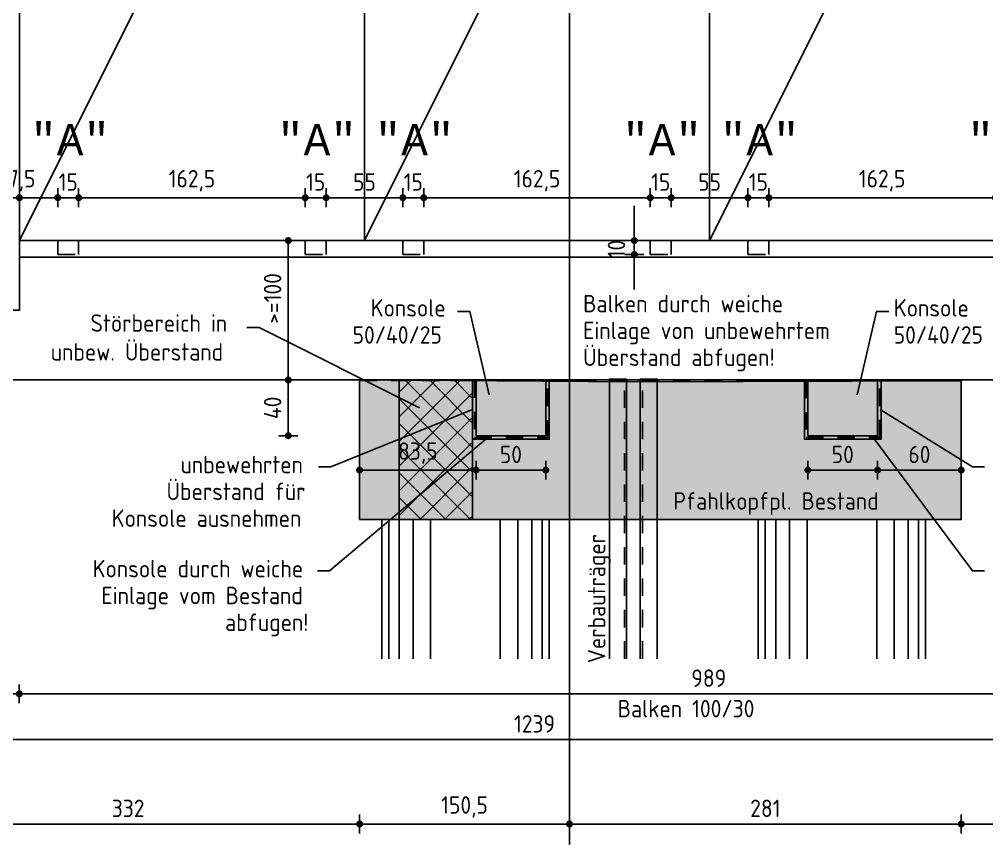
# Model space of a CAD drawing. Extents: x -17 to 300, y 24 to 138.
# Drawn here: x 249.75 to 256.68, y 124.58 to 130.5 of the extents above; entities that cross this region are included whole.
import ezdxf
from ezdxf.enums import TextEntityAlignment as Align

# ---------------------------------------------------------------- set-up
doc = ezdxf.new("R2010")
doc.units = 0
doc.header["$LTSCALE"] = 0.5
doc.header["$MEASUREMENT"] = 0
doc.header["$PDMODE"] = 2
for name, pattern in [('AUSGEZOGEN', [1000.01, 1000, 0.01]), ('DASHED2', [0.375, 0.25, -0.125]), ('HIDDEN', [0.375, 0.25, -0.125])]:
    doc.linetypes.add(name, pattern=pattern)
doc.layers.get('Defpoints').update_dxf_attribs({"linetype": 'CONTINUOUS'})
for name, color, linetype in [('ACHSEN', 7, 'CONTINUOUS'), ('BET-SCHN', 6, 'CONTINUOUS'), ('BETON', 7, 'CONTINUOUS'), ('MASSE', 7, 'CONTINUOUS'), ('OBJEKT', 7, 'CONTINUOUS'), ('STAHL', 7, 'CONTINUOUS'), ('TEXT', 7, 'CONTINUOUS')]:
    doc.layers.add(name, color=color, linetype=linetype)
doc.styles.add('mono', font='monos.ttf')
doc.styles.add('TXT', font='isocp.shx')
doc.dimstyles.new('DOT_I', dxfattribs={"dimscale": 0.5, "dimtxt": 0.25, "dimasz": 0.25, "dimexe": 0.1, "dimexo": 0.3, "dimgap": 0.1, "dimtad": 1, "dimdec": 3, "dimzin": 3, "dimtxsty": 'TXT', "dimblk": 'DOT', "dimblk1": 'DOT', "dimblk2": 'DOT', "dimsah": 1, "dimcen": 0.1, "dimse1": 1, "dimse2": 1, "dimazin": 0, "dimtfac": 1, "dimtdec": 4, "dimtix": 1, "dimtmove": 2, "dimatfit": 3, "dimldrblk": 'DOT', "dimfxl": 0, "dimtvp": 1, "dimtolj": 1, "dimtzin": 0, "dimarcsym": 0})

# ---------------------------------------------------------------- blocks, each defined once
blk = doc.blocks.new('DOT')
at = {"layer": 'MASSE', "color": 7, "linetype": 'Continuous'}
for p, q in [((0, 0), (-1, 0)), ((0, 0.54), (0, -0.54))]:
    blk.add_line(p, q, dxfattribs=at)
at = {"layer": 'MASSE', "color": 7, "linetype": 'Continuous', "const_width": 0.2}
blk.add_lwpolyline([(-0.1, 0, 1), (0.1, 0, 1)], format="xyb", close=True, dxfattribs=at)
blk = doc.blocks.new('*D118')
at = {"layer": 'Defpoints', "color": 0, "linetype": 'AUSGEZOGEN', "transparency": 16777216}
for p in [(252.1856, 127.266), (253.0208, 127.266), (253.0208, 127.266)]:
    blk.add_point(p, dxfattribs=at)
at = {"layer": 'MASSE', "color": 0, "linetype": 'AUSGEZOGEN', "lineweight": -2, "transparency": 16777216}
blk.add_line((252.3106, 127.266), (252.8958, 127.266), dxfattribs=at)
at = {"layer": 'MASSE', "color": 0, "linetype": 'AUSGEZOGEN', "lineweight": -2, "transparency": 16777216, "xscale": 0.125, "yscale": 0.125, "zscale": 0.125, "rotation": 180}
blk.add_blockref('DOT', (252.1856, 127.266), dxfattribs=at)
at = {"layer": 'MASSE', "color": 0, "linetype": 'AUSGEZOGEN', "lineweight": -2, "transparency": 16777216, "xscale": 0.125, "yscale": 0.125, "zscale": 0.125}
blk.add_blockref('DOT', (253.0208, 127.266), dxfattribs=at)
at = {"layer": 'MASSE', "color": 0, "linetype": 'AUSGEZOGEN', "transparency": 16777216, "insert": (252.6032, 127.3879), "char_height": 0.125, "attachment_point": 5, "style": 'TXT'}
blk.add_mtext('\\A1;83,5', dxfattribs=at)
blk = doc.blocks.new('*D119')
at = {"layer": 'Defpoints', "color": 0, "linetype": 'AUSGEZOGEN', "transparency": 16777216}
for p in [(253.0208, 127.266), (253.5208, 127.266), (253.5208, 127.266)]:
    blk.add_point(p, dxfattribs=at)
at = {"layer": 'MASSE', "color": 0, "linetype": 'AUSGEZOGEN', "lineweight": -2, "transparency": 16777216}
blk.add_line((253.1458, 127.266), (253.3958, 127.266), dxfattribs=at)
at = {"layer": 'MASSE', "color": 0, "linetype": 'AUSGEZOGEN', "lineweight": -2, "transparency": 16777216, "xscale": 0.125, "yscale": 0.125, "zscale": 0.125, "rotation": 180}
blk.add_blockref('DOT', (253.0208, 127.266), dxfattribs=at)
at = {"layer": 'MASSE', "color": 0, "linetype": 'AUSGEZOGEN', "lineweight": -2, "transparency": 16777216, "xscale": 0.125, "yscale": 0.125, "zscale": 0.125}
blk.add_blockref('DOT', (253.5208, 127.266), dxfattribs=at)
at = {"layer": 'MASSE', "color": 0, "linetype": 'AUSGEZOGEN', "transparency": 16777216, "insert": (253.2708, 127.3785), "char_height": 0.125, "attachment_point": 5, "style": 'TXT'}
blk.add_mtext('\\A1;50', dxfattribs=at)
blk = doc.blocks.new('*D279')
at = {"layer": 'Defpoints', "color": 0, "linetype": 'AUSGEZOGEN', "transparency": 16777216}
for p in [(255.4006, 127.266), (255.9006, 127.266), (255.9006, 127.266)]:
    blk.add_point(p, dxfattribs=at)
at = {"layer": 'MASSE', "color": 0, "linetype": 'AUSGEZOGEN', "lineweight": -2, "transparency": 16777216}
blk.add_line((255.5256, 127.266), (255.7756, 127.266), dxfattribs=at)
at = {"layer": 'MASSE', "color": 0, "linetype": 'AUSGEZOGEN', "lineweight": -2, "transparency": 16777216, "xscale": 0.125, "yscale": 0.125, "zscale": 0.125, "rotation": 180}
blk.add_blockref('DOT', (255.4006, 127.266), dxfattribs=at)
at = {"layer": 'MASSE', "color": 0, "linetype": 'AUSGEZOGEN', "lineweight": -2, "transparency": 16777216, "xscale": 0.125, "yscale": 0.125, "zscale": 0.125}
blk.add_blockref('DOT', (255.9006, 127.266), dxfattribs=at)
at = {"layer": 'MASSE', "color": 0, "linetype": 'AUSGEZOGEN', "transparency": 16777216, "insert": (255.6506, 127.3785), "char_height": 0.125, "attachment_point": 5, "style": 'TXT'}
blk.add_mtext('\\A1;50', dxfattribs=at)
blk = doc.blocks.new('*D280')
at = {"layer": 'Defpoints', "color": 0, "linetype": 'AUSGEZOGEN', "transparency": 16777216}
for p in [(255.9006, 127.266), (256.5006, 127.266), (256.5006, 127.266)]:
    blk.add_point(p, dxfattribs=at)
at = {"layer": 'MASSE', "color": 0, "linetype": 'AUSGEZOGEN', "lineweight": -2, "transparency": 16777216}
blk.add_line((256.0256, 127.266), (256.3756, 127.266), dxfattribs=at)
at = {"layer": 'MASSE', "color": 0, "linetype": 'AUSGEZOGEN', "lineweight": -2, "transparency": 16777216, "xscale": 0.125, "yscale": 0.125, "zscale": 0.125, "rotation": 180}
blk.add_blockref('DOT', (255.9006, 127.266), dxfattribs=at)
at = {"layer": 'MASSE', "color": 0, "linetype": 'AUSGEZOGEN', "lineweight": -2, "transparency": 16777216, "xscale": 0.125, "yscale": 0.125, "zscale": 0.125}
blk.add_blockref('DOT', (256.5006, 127.266), dxfattribs=at)
at = {"layer": 'MASSE', "color": 0, "linetype": 'AUSGEZOGEN', "transparency": 16777216, "insert": (256.2006, 127.3785), "char_height": 0.125, "attachment_point": 5, "style": 'TXT'}
blk.add_mtext('\\A1;60', dxfattribs=at)
blk = doc.blocks.new('*D284')
at = {"layer": 'Defpoints', "color": 0, "linetype": 'AUSGEZOGEN', "transparency": 16777216}
for p in [(247.2447, 125.333), (259.6347, 125.333), (259.6347, 125.333)]:
    blk.add_point(p, dxfattribs=at)
at = {"layer": 'MASSE', "color": 0, "linetype": 'AUSGEZOGEN', "lineweight": -2, "transparency": 16777216}
blk.add_line((247.3697, 125.333), (259.5097, 125.333), dxfattribs=at)
at = {"layer": 'MASSE', "color": 0, "linetype": 'AUSGEZOGEN', "lineweight": -2, "transparency": 16777216, "xscale": 0.125, "yscale": 0.125, "zscale": 0.125, "rotation": 180}
blk.add_blockref('DOT', (247.2447, 125.333), dxfattribs=at)
at = {"layer": 'MASSE', "color": 0, "linetype": 'AUSGEZOGEN', "lineweight": -2, "transparency": 16777216, "xscale": 0.125, "yscale": 0.125, "zscale": 0.125}
blk.add_blockref('DOT', (259.6347, 125.333), dxfattribs=at)
at = {"layer": 'MASSE', "color": 0, "linetype": 'AUSGEZOGEN', "transparency": 16777216, "insert": (253.4397, 125.4455), "char_height": 0.125, "attachment_point": 5, "style": 'TXT'}
blk.add_mtext('\\A1;1239', dxfattribs=at)
blk = doc.blocks.new('*D288')
at = {"layer": 'Defpoints', "color": 0, "linetype": 'AUSGEZOGEN', "transparency": 16777216}
for p in [(247.2447, 125.6609), (247.2447, 125.6609), (249.7447, 125.6609)]:
    blk.add_point(p, dxfattribs=at)
at = {"layer": 'MASSE', "color": 0, "linetype": 'AUSGEZOGEN', "lineweight": -2, "transparency": 16777216}
blk.add_line((249.6197, 125.6609), (247.3697, 125.6609), dxfattribs=at)
at = {"layer": 'MASSE', "color": 0, "linetype": 'AUSGEZOGEN', "lineweight": -2, "transparency": 16777216, "xscale": 0.125, "yscale": 0.125, "zscale": 0.125, "rotation": 180}
blk.add_blockref('DOT', (247.2447, 125.6609), dxfattribs=at)
at = {"layer": 'MASSE', "color": 0, "linetype": 'AUSGEZOGEN', "lineweight": -2, "transparency": 16777216, "xscale": 0.125, "yscale": 0.125, "zscale": 0.125}
blk.add_blockref('DOT', (249.7447, 125.6609), dxfattribs=at)
at = {"layer": 'MASSE', "color": 0, "linetype": 'AUSGEZOGEN', "transparency": 16777216, "insert": (248.4947, 125.7734), "char_height": 0.125, "attachment_point": 5, "style": 'TXT'}
blk.add_mtext('\\A1;250', dxfattribs=at)
blk = doc.blocks.new('*D289')
at = {"layer": 'Defpoints', "color": 0, "linetype": 'AUSGEZOGEN', "transparency": 16777216}
for p in [(249.7447, 125.6609), (259.6347, 125.6609), (259.6347, 125.6609)]:
    blk.add_point(p, dxfattribs=at)
at = {"layer": 'MASSE', "color": 0, "linetype": 'AUSGEZOGEN', "lineweight": -2, "transparency": 16777216}
blk.add_line((249.8697, 125.6609), (259.5097, 125.6609), dxfattribs=at)
at = {"layer": 'MASSE', "color": 0, "linetype": 'AUSGEZOGEN', "lineweight": -2, "transparency": 16777216, "xscale": 0.125, "yscale": 0.125, "zscale": 0.125, "rotation": 180}
blk.add_blockref('DOT', (249.7447, 125.6609), dxfattribs=at)
at = {"layer": 'MASSE', "color": 0, "linetype": 'AUSGEZOGEN', "lineweight": -2, "transparency": 16777216, "xscale": 0.125, "yscale": 0.125, "zscale": 0.125}
blk.add_blockref('DOT', (259.6347, 125.6609), dxfattribs=at)
at = {"layer": 'MASSE', "color": 0, "linetype": 'AUSGEZOGEN', "transparency": 16777216, "insert": (254.6897, 125.7734), "char_height": 0.125, "attachment_point": 5, "style": 'TXT'}
blk.add_mtext('\\A1;989', dxfattribs=at)
blk = doc.blocks.new('*D295')
at = {"layer": 'Defpoints', "color": 0, "linetype": 'AUSGEZOGEN', "transparency": 16777216}
for p in [(251.674, 127.9129), (251.674, 127.5129), (251.674, 127.5129)]:
    blk.add_point(p, dxfattribs=at)
at = {"layer": 'MASSE', "color": 0, "linetype": 'AUSGEZOGEN', "lineweight": -2, "transparency": 16777216}
blk.add_line((251.674, 127.7879), (251.674, 127.6379), dxfattribs=at)
at = {"layer": 'MASSE', "color": 0, "linetype": 'AUSGEZOGEN', "lineweight": -2, "transparency": 16777216, "xscale": 0.125, "yscale": 0.125, "zscale": 0.125}
for p, rotation in [((251.674, 127.9129), 90), ((251.674, 127.5129), 270)]:
    blk.add_blockref('DOT', p, dxfattribs=dict(at, rotation=rotation))
at = {"layer": 'MASSE', "color": 0, "linetype": 'AUSGEZOGEN', "transparency": 16777216, "insert": (251.5615, 127.7129), "char_height": 0.125, "attachment_point": 5, "rotation": 90, "style": 'TXT'}
blk.add_mtext('\\A1;40', dxfattribs=at)
blk = doc.blocks.new('*D296')
at = {"layer": 'Defpoints', "color": 0, "linetype": 'AUSGEZOGEN', "transparency": 16777216}
for p in [(251.674, 128.9129), (251.674, 128.9129), (251.674, 127.9129)]:
    blk.add_point(p, dxfattribs=at)
at = {"layer": 'MASSE', "color": 0, "linetype": 'AUSGEZOGEN', "lineweight": -2, "transparency": 16777216}
blk.add_line((251.674, 128.0379), (251.674, 128.7879), dxfattribs=at)
at = {"layer": 'MASSE', "color": 0, "linetype": 'AUSGEZOGEN', "lineweight": -2, "transparency": 16777216, "xscale": 0.125, "yscale": 0.125, "zscale": 0.125}
for p, rotation in [((251.674, 128.9129), 90), ((251.674, 127.9129), 270)]:
    blk.add_blockref('DOT', p, dxfattribs=dict(at, rotation=rotation))
at = {"layer": 'MASSE', "color": 0, "linetype": 'AUSGEZOGEN', "transparency": 16777216, "insert": (251.5615, 128.4981), "char_height": 0.125, "attachment_point": 5, "rotation": 90, "style": 'TXT'}
blk.add_mtext('\\A1;>=100', dxfattribs=at)
blk = doc.blocks.new('*D180')
at = {"layer": 'Defpoints', "color": 0, "linetype": 'AUSGEZOGEN', "transparency": 16777216}
for p in [(248.8656, 124.7269), (248.8656, 124.7269), (252.1856, 124.7269)]:
    blk.add_point(p, dxfattribs=at)
at = {"layer": 'MASSE', "color": 0, "linetype": 'AUSGEZOGEN', "lineweight": -2, "transparency": 16777216}
blk.add_line((252.0606, 124.7269), (248.9906, 124.7269), dxfattribs=at)
at = {"layer": 'MASSE', "color": 0, "linetype": 'AUSGEZOGEN', "lineweight": -2, "transparency": 16777216, "xscale": 0.125, "yscale": 0.125, "zscale": 0.125, "rotation": 180}
blk.add_blockref('DOT', (248.8656, 124.7269), dxfattribs=at)
at = {"layer": 'MASSE', "color": 0, "linetype": 'AUSGEZOGEN', "lineweight": -2, "transparency": 16777216, "xscale": 0.125, "yscale": 0.125, "zscale": 0.125}
blk.add_blockref('DOT', (252.1856, 124.7269), dxfattribs=at)
at = {"layer": 'MASSE', "color": 0, "linetype": 'AUSGEZOGEN', "transparency": 16777216, "insert": (250.5256, 124.8394), "char_height": 0.125, "attachment_point": 5, "style": 'TXT'}
blk.add_mtext('\\A1;332', dxfattribs=at)
blk = doc.blocks.new('*D181')
at = {"layer": 'Defpoints', "color": 0, "linetype": 'AUSGEZOGEN', "transparency": 16777216}
for p in [(252.1856, 124.7269), (253.6906, 124.7269), (253.6906, 124.7269)]:
    blk.add_point(p, dxfattribs=at)
at = {"layer": 'MASSE', "color": 0, "linetype": 'AUSGEZOGEN', "lineweight": -2, "transparency": 16777216}
blk.add_line((252.3106, 124.7269), (253.5656, 124.7269), dxfattribs=at)
at = {"layer": 'MASSE', "color": 0, "linetype": 'AUSGEZOGEN', "lineweight": -2, "transparency": 16777216, "xscale": 0.125, "yscale": 0.125, "zscale": 0.125, "rotation": 180}
blk.add_blockref('DOT', (252.1856, 124.7269), dxfattribs=at)
at = {"layer": 'MASSE', "color": 0, "linetype": 'AUSGEZOGEN', "lineweight": -2, "transparency": 16777216, "xscale": 0.125, "yscale": 0.125, "zscale": 0.125}
blk.add_blockref('DOT', (253.6906, 124.7269), dxfattribs=at)
at = {"layer": 'MASSE', "color": 0, "linetype": 'AUSGEZOGEN', "transparency": 16777216, "insert": (252.9381, 124.8488), "char_height": 0.125, "attachment_point": 5, "style": 'TXT'}
blk.add_mtext('\\A1;150,5', dxfattribs=at)
blk = doc.blocks.new('*D182')
at = {"layer": 'Defpoints', "color": 0, "linetype": 'AUSGEZOGEN', "transparency": 16777216}
for p in [(253.6906, 124.7269), (256.5006, 124.7269), (256.5006, 124.7269)]:
    blk.add_point(p, dxfattribs=at)
at = {"layer": 'MASSE', "color": 0, "linetype": 'AUSGEZOGEN', "lineweight": -2, "transparency": 16777216}
blk.add_line((253.8156, 124.7269), (256.3756, 124.7269), dxfattribs=at)
at = {"layer": 'MASSE', "color": 0, "linetype": 'AUSGEZOGEN', "lineweight": -2, "transparency": 16777216, "xscale": 0.125, "yscale": 0.125, "zscale": 0.125, "rotation": 180}
blk.add_blockref('DOT', (253.6906, 124.7269), dxfattribs=at)
at = {"layer": 'MASSE', "color": 0, "linetype": 'AUSGEZOGEN', "lineweight": -2, "transparency": 16777216, "xscale": 0.125, "yscale": 0.125, "zscale": 0.125}
blk.add_blockref('DOT', (256.5006, 124.7269), dxfattribs=at)
at = {"layer": 'MASSE', "color": 0, "linetype": 'AUSGEZOGEN', "transparency": 16777216, "insert": (255.0956, 124.8394), "char_height": 0.125, "attachment_point": 5, "style": 'TXT'}
blk.add_mtext('\\A1;281', dxfattribs=at)
blk = doc.blocks.new('*D183')
at = {"layer": 'Defpoints', "color": 0, "linetype": 'AUSGEZOGEN', "transparency": 16777216}
for p in [(256.5006, 124.7269), (259.0706, 124.7269), (259.0706, 124.7269)]:
    blk.add_point(p, dxfattribs=at)
at = {"layer": 'MASSE', "color": 0, "linetype": 'AUSGEZOGEN', "lineweight": -2, "transparency": 16777216}
blk.add_line((256.6256, 124.7269), (258.9456, 124.7269), dxfattribs=at)
at = {"layer": 'MASSE', "color": 0, "linetype": 'AUSGEZOGEN', "lineweight": -2, "transparency": 16777216, "xscale": 0.125, "yscale": 0.125, "zscale": 0.125, "rotation": 180}
blk.add_blockref('DOT', (256.5006, 124.7269), dxfattribs=at)
at = {"layer": 'MASSE', "color": 0, "linetype": 'AUSGEZOGEN', "lineweight": -2, "transparency": 16777216, "xscale": 0.125, "yscale": 0.125, "zscale": 0.125}
blk.add_blockref('DOT', (259.0706, 124.7269), dxfattribs=at)
at = {"layer": 'MASSE', "color": 0, "linetype": 'AUSGEZOGEN', "transparency": 16777216, "insert": (257.7856, 124.8394), "char_height": 0.125, "attachment_point": 5, "style": 'TXT'}
blk.add_mtext('\\A1;257', dxfattribs=at)
blk = doc.blocks.new('*D226')
at = {"layer": 'Defpoints', "color": 0, "linetype": 'AUSGEZOGEN', "transparency": 16777216}
for p in [(249.7456, 129.2204), (249.7456, 129.2204), (250.0206, 129.2204)]:
    blk.add_point(p, dxfattribs=at)
at = {"layer": 'MASSE', "color": 0, "linetype": 'AUSGEZOGEN', "lineweight": -2, "transparency": 16777216}
for p, q in [((249.6206, 129.2204), (249.4956, 129.2204)), ((250.0206, 129.2204), (249.7456, 129.2204)), ((250.1456, 129.2204), (250.2706, 129.2204))]:
    blk.add_line(p, q, dxfattribs=at)
at = {"layer": 'MASSE', "color": 0, "linetype": 'AUSGEZOGEN', "lineweight": -2, "transparency": 16777216, "xscale": 0.125, "yscale": 0.125, "zscale": 0.125}
blk.add_blockref('DOT', (249.7456, 129.2204), dxfattribs=at)
at = {"layer": 'MASSE', "color": 0, "linetype": 'AUSGEZOGEN', "lineweight": -2, "transparency": 16777216, "xscale": 0.125, "yscale": 0.125, "zscale": 0.125, "rotation": 180}
blk.add_blockref('DOT', (250.0206, 129.2204), dxfattribs=at)
at = {"layer": 'MASSE', "color": 0, "linetype": 'AUSGEZOGEN', "transparency": 16777216, "insert": (249.7228, 129.3423), "char_height": 0.125, "attachment_point": 5, "style": 'TXT'}
blk.add_mtext('\\A1;27,5', dxfattribs=at)
blk = doc.blocks.new('*D227')
at = {"layer": 'Defpoints', "color": 0, "linetype": 'AUSGEZOGEN', "transparency": 16777216}
for p in [(250.0206, 129.2204), (250.1706, 129.2204), (250.1706, 129.2204)]:
    blk.add_point(p, dxfattribs=at)
at = {"layer": 'MASSE', "color": 0, "linetype": 'AUSGEZOGEN', "lineweight": -2, "transparency": 16777216}
for p, q in [((249.8956, 129.2204), (249.7706, 129.2204)), ((250.0206, 129.2204), (250.1706, 129.2204)), ((250.2956, 129.2204), (250.4206, 129.2204))]:
    blk.add_line(p, q, dxfattribs=at)
at = {"layer": 'MASSE', "color": 0, "linetype": 'AUSGEZOGEN', "lineweight": -2, "transparency": 16777216, "xscale": 0.125, "yscale": 0.125, "zscale": 0.125}
blk.add_blockref('DOT', (250.0206, 129.2204), dxfattribs=at)
at = {"layer": 'MASSE', "color": 0, "linetype": 'AUSGEZOGEN', "lineweight": -2, "transparency": 16777216, "xscale": 0.125, "yscale": 0.125, "zscale": 0.125, "rotation": 180}
blk.add_blockref('DOT', (250.1706, 129.2204), dxfattribs=at)
at = {"layer": 'MASSE', "color": 0, "linetype": 'AUSGEZOGEN', "transparency": 16777216, "insert": (250.0956, 129.3329), "char_height": 0.125, "attachment_point": 5, "style": 'TXT'}
blk.add_mtext('\\A1;15', dxfattribs=at)
blk = doc.blocks.new('*D230')
at = {"layer": 'Defpoints', "color": 0, "linetype": 'AUSGEZOGEN', "transparency": 16777216}
for p in [(250.1706, 129.2204), (250.1706, 129.2204), (251.7956, 129.2204)]:
    blk.add_point(p, dxfattribs=at)
at = {"layer": 'MASSE', "color": 0, "linetype": 'AUSGEZOGEN', "lineweight": -2, "transparency": 16777216}
blk.add_line((251.6706, 129.2204), (250.2956, 129.2204), dxfattribs=at)
at = {"layer": 'MASSE', "color": 0, "linetype": 'AUSGEZOGEN', "lineweight": -2, "transparency": 16777216, "xscale": 0.125, "yscale": 0.125, "zscale": 0.125, "rotation": 180}
blk.add_blockref('DOT', (250.1706, 129.2204), dxfattribs=at)
at = {"layer": 'MASSE', "color": 0, "linetype": 'AUSGEZOGEN', "lineweight": -2, "transparency": 16777216, "xscale": 0.125, "yscale": 0.125, "zscale": 0.125}
blk.add_blockref('DOT', (251.7956, 129.2204), dxfattribs=at)
at = {"layer": 'MASSE', "color": 0, "linetype": 'AUSGEZOGEN', "transparency": 16777216, "insert": (250.9831, 129.3423), "char_height": 0.125, "attachment_point": 5, "style": 'TXT'}
blk.add_mtext('\\A1;162,5', dxfattribs=at)
blk = doc.blocks.new('*D231')
at = {"layer": 'Defpoints', "color": 0, "linetype": 'AUSGEZOGEN', "transparency": 16777216}
for p in [(251.7956, 129.2204), (251.9456, 129.2204), (251.9456, 129.2204)]:
    blk.add_point(p, dxfattribs=at)
at = {"layer": 'MASSE', "color": 0, "linetype": 'AUSGEZOGEN', "lineweight": -2, "transparency": 16777216}
for p, q in [((251.6706, 129.2204), (251.5456, 129.2204)), ((251.7956, 129.2204), (251.9456, 129.2204)), ((252.0706, 129.2204), (252.1956, 129.2204))]:
    blk.add_line(p, q, dxfattribs=at)
at = {"layer": 'MASSE', "color": 0, "linetype": 'AUSGEZOGEN', "lineweight": -2, "transparency": 16777216, "xscale": 0.125, "yscale": 0.125, "zscale": 0.125}
blk.add_blockref('DOT', (251.7956, 129.2204), dxfattribs=at)
at = {"layer": 'MASSE', "color": 0, "linetype": 'AUSGEZOGEN', "lineweight": -2, "transparency": 16777216, "xscale": 0.125, "yscale": 0.125, "zscale": 0.125, "rotation": 180}
blk.add_blockref('DOT', (251.9456, 129.2204), dxfattribs=at)
at = {"layer": 'MASSE', "color": 0, "linetype": 'AUSGEZOGEN', "transparency": 16777216, "insert": (251.8706, 129.3329), "char_height": 0.125, "attachment_point": 5, "style": 'TXT'}
blk.add_mtext('\\A1;15', dxfattribs=at)
blk = doc.blocks.new('*D232')
at = {"layer": 'Defpoints', "color": 0, "linetype": 'AUSGEZOGEN', "transparency": 16777216}
for p in [(251.9456, 129.2204), (252.4956, 129.2204), (252.4956, 129.2204)]:
    blk.add_point(p, dxfattribs=at)
at = {"layer": 'MASSE', "color": 0, "linetype": 'AUSGEZOGEN', "lineweight": -2, "transparency": 16777216}
blk.add_line((252.0706, 129.2204), (252.3706, 129.2204), dxfattribs=at)
at = {"layer": 'MASSE', "color": 0, "linetype": 'AUSGEZOGEN', "lineweight": -2, "transparency": 16777216, "xscale": 0.125, "yscale": 0.125, "zscale": 0.125, "rotation": 180}
blk.add_blockref('DOT', (251.9456, 129.2204), dxfattribs=at)
at = {"layer": 'MASSE', "color": 0, "linetype": 'AUSGEZOGEN', "lineweight": -2, "transparency": 16777216, "xscale": 0.125, "yscale": 0.125, "zscale": 0.125}
blk.add_blockref('DOT', (252.4956, 129.2204), dxfattribs=at)
at = {"layer": 'MASSE', "color": 0, "linetype": 'AUSGEZOGEN', "transparency": 16777216, "insert": (252.2206, 129.3329), "char_height": 0.125, "attachment_point": 5, "style": 'TXT'}
blk.add_mtext('\\A1;55', dxfattribs=at)
blk = doc.blocks.new('*D233')
at = {"layer": 'Defpoints', "color": 0, "linetype": 'AUSGEZOGEN', "transparency": 16777216}
for p in [(252.4956, 129.2204), (252.6456, 129.2204), (252.6456, 129.2204)]:
    blk.add_point(p, dxfattribs=at)
at = {"layer": 'MASSE', "color": 0, "linetype": 'AUSGEZOGEN', "lineweight": -2, "transparency": 16777216}
for p, q in [((252.3706, 129.2204), (252.2456, 129.2204)), ((252.4956, 129.2204), (252.6456, 129.2204)), ((252.7706, 129.2204), (252.8956, 129.2204))]:
    blk.add_line(p, q, dxfattribs=at)
at = {"layer": 'MASSE', "color": 0, "linetype": 'AUSGEZOGEN', "lineweight": -2, "transparency": 16777216, "xscale": 0.125, "yscale": 0.125, "zscale": 0.125}
blk.add_blockref('DOT', (252.4956, 129.2204), dxfattribs=at)
at = {"layer": 'MASSE', "color": 0, "linetype": 'AUSGEZOGEN', "lineweight": -2, "transparency": 16777216, "xscale": 0.125, "yscale": 0.125, "zscale": 0.125, "rotation": 180}
blk.add_blockref('DOT', (252.6456, 129.2204), dxfattribs=at)
at = {"layer": 'MASSE', "color": 0, "linetype": 'AUSGEZOGEN', "transparency": 16777216, "insert": (252.5706, 129.3329), "char_height": 0.125, "attachment_point": 5, "style": 'TXT'}
blk.add_mtext('\\A1;15', dxfattribs=at)
blk = doc.blocks.new('*D234')
at = {"layer": 'Defpoints', "color": 0, "linetype": 'AUSGEZOGEN', "transparency": 16777216}
for p in [(252.6456, 129.2204), (254.2706, 129.2204), (254.2706, 129.2204)]:
    blk.add_point(p, dxfattribs=at)
at = {"layer": 'MASSE', "color": 0, "linetype": 'AUSGEZOGEN', "lineweight": -2, "transparency": 16777216}
blk.add_line((252.7706, 129.2204), (254.1456, 129.2204), dxfattribs=at)
at = {"layer": 'MASSE', "color": 0, "linetype": 'AUSGEZOGEN', "lineweight": -2, "transparency": 16777216, "xscale": 0.125, "yscale": 0.125, "zscale": 0.125, "rotation": 180}
blk.add_blockref('DOT', (252.6456, 129.2204), dxfattribs=at)
at = {"layer": 'MASSE', "color": 0, "linetype": 'AUSGEZOGEN', "lineweight": -2, "transparency": 16777216, "xscale": 0.125, "yscale": 0.125, "zscale": 0.125}
blk.add_blockref('DOT', (254.2706, 129.2204), dxfattribs=at)
at = {"layer": 'MASSE', "color": 0, "linetype": 'AUSGEZOGEN', "transparency": 16777216, "insert": (253.4581, 129.3423), "char_height": 0.125, "attachment_point": 5, "style": 'TXT'}
blk.add_mtext('\\A1;162,5', dxfattribs=at)
blk = doc.blocks.new('*D235')
at = {"layer": 'Defpoints', "color": 0, "linetype": 'AUSGEZOGEN', "transparency": 16777216}
for p in [(254.2706, 129.2204), (254.4206, 129.2204), (254.4206, 129.2204)]:
    blk.add_point(p, dxfattribs=at)
at = {"layer": 'MASSE', "color": 0, "linetype": 'AUSGEZOGEN', "lineweight": -2, "transparency": 16777216}
for p, q in [((254.1456, 129.2204), (254.0206, 129.2204)), ((254.2706, 129.2204), (254.4206, 129.2204)), ((254.5456, 129.2204), (254.6706, 129.2204))]:
    blk.add_line(p, q, dxfattribs=at)
at = {"layer": 'MASSE', "color": 0, "linetype": 'AUSGEZOGEN', "lineweight": -2, "transparency": 16777216, "xscale": 0.125, "yscale": 0.125, "zscale": 0.125}
blk.add_blockref('DOT', (254.2706, 129.2204), dxfattribs=at)
at = {"layer": 'MASSE', "color": 0, "linetype": 'AUSGEZOGEN', "lineweight": -2, "transparency": 16777216, "xscale": 0.125, "yscale": 0.125, "zscale": 0.125, "rotation": 180}
blk.add_blockref('DOT', (254.4206, 129.2204), dxfattribs=at)
at = {"layer": 'MASSE', "color": 0, "linetype": 'AUSGEZOGEN', "transparency": 16777216, "insert": (254.3456, 129.3329), "char_height": 0.125, "attachment_point": 5, "style": 'TXT'}
blk.add_mtext('\\A1;15', dxfattribs=at)
blk = doc.blocks.new('*D236')
at = {"layer": 'Defpoints', "color": 0, "linetype": 'AUSGEZOGEN', "transparency": 16777216}
for p in [(254.4206, 129.2204), (254.9706, 129.2204), (254.9706, 129.2204)]:
    blk.add_point(p, dxfattribs=at)
at = {"layer": 'MASSE', "color": 0, "linetype": 'AUSGEZOGEN', "lineweight": -2, "transparency": 16777216}
blk.add_line((254.5456, 129.2204), (254.8456, 129.2204), dxfattribs=at)
at = {"layer": 'MASSE', "color": 0, "linetype": 'AUSGEZOGEN', "lineweight": -2, "transparency": 16777216, "xscale": 0.125, "yscale": 0.125, "zscale": 0.125, "rotation": 180}
blk.add_blockref('DOT', (254.4206, 129.2204), dxfattribs=at)
at = {"layer": 'MASSE', "color": 0, "linetype": 'AUSGEZOGEN', "lineweight": -2, "transparency": 16777216, "xscale": 0.125, "yscale": 0.125, "zscale": 0.125}
blk.add_blockref('DOT', (254.9706, 129.2204), dxfattribs=at)
at = {"layer": 'MASSE', "color": 0, "linetype": 'AUSGEZOGEN', "transparency": 16777216, "insert": (254.6956, 129.3329), "char_height": 0.125, "attachment_point": 5, "style": 'TXT'}
blk.add_mtext('\\A1;55', dxfattribs=at)
blk = doc.blocks.new('*D237')
at = {"layer": 'Defpoints', "color": 0, "linetype": 'AUSGEZOGEN', "transparency": 16777216}
for p in [(254.9706, 129.2204), (255.1206, 129.2204), (255.1206, 129.2204)]:
    blk.add_point(p, dxfattribs=at)
at = {"layer": 'MASSE', "color": 0, "linetype": 'AUSGEZOGEN', "lineweight": -2, "transparency": 16777216}
for p, q in [((254.8456, 129.2204), (254.7206, 129.2204)), ((254.9706, 129.2204), (255.1206, 129.2204)), ((255.2456, 129.2204), (255.3706, 129.2204))]:
    blk.add_line(p, q, dxfattribs=at)
at = {"layer": 'MASSE', "color": 0, "linetype": 'AUSGEZOGEN', "lineweight": -2, "transparency": 16777216, "xscale": 0.125, "yscale": 0.125, "zscale": 0.125}
blk.add_blockref('DOT', (254.9706, 129.2204), dxfattribs=at)
at = {"layer": 'MASSE', "color": 0, "linetype": 'AUSGEZOGEN', "lineweight": -2, "transparency": 16777216, "xscale": 0.125, "yscale": 0.125, "zscale": 0.125, "rotation": 180}
blk.add_blockref('DOT', (255.1206, 129.2204), dxfattribs=at)
at = {"layer": 'MASSE', "color": 0, "linetype": 'AUSGEZOGEN', "transparency": 16777216, "insert": (255.0456, 129.3329), "char_height": 0.125, "attachment_point": 5, "style": 'TXT'}
blk.add_mtext('\\A1;15', dxfattribs=at)
blk = doc.blocks.new('*D238')
at = {"layer": 'Defpoints', "color": 0, "linetype": 'AUSGEZOGEN', "transparency": 16777216}
for p in [(255.1206, 129.2204), (256.7456, 129.2204), (256.7456, 129.2204)]:
    blk.add_point(p, dxfattribs=at)
at = {"layer": 'MASSE', "color": 0, "linetype": 'AUSGEZOGEN', "lineweight": -2, "transparency": 16777216}
blk.add_line((255.2456, 129.2204), (256.6206, 129.2204), dxfattribs=at)
at = {"layer": 'MASSE', "color": 0, "linetype": 'AUSGEZOGEN', "lineweight": -2, "transparency": 16777216, "xscale": 0.125, "yscale": 0.125, "zscale": 0.125, "rotation": 180}
blk.add_blockref('DOT', (255.1206, 129.2204), dxfattribs=at)
at = {"layer": 'MASSE', "color": 0, "linetype": 'AUSGEZOGEN', "lineweight": -2, "transparency": 16777216, "xscale": 0.125, "yscale": 0.125, "zscale": 0.125}
blk.add_blockref('DOT', (256.7456, 129.2204), dxfattribs=at)
at = {"layer": 'MASSE', "color": 0, "linetype": 'AUSGEZOGEN', "transparency": 16777216, "insert": (255.9331, 129.3423), "char_height": 0.125, "attachment_point": 5, "style": 'TXT'}
blk.add_mtext('\\A1;162,5', dxfattribs=at)
blk = doc.blocks.new('*D239')
at = {"layer": 'Defpoints', "color": 0, "linetype": 'AUSGEZOGEN', "transparency": 16777216}
for p in [(256.7456, 129.2204), (256.8956, 129.2204), (256.8956, 129.2204)]:
    blk.add_point(p, dxfattribs=at)
at = {"layer": 'MASSE', "color": 0, "linetype": 'AUSGEZOGEN', "lineweight": -2, "transparency": 16777216}
for p, q in [((256.6206, 129.2204), (256.4956, 129.2204)), ((256.7456, 129.2204), (256.8956, 129.2204)), ((257.0206, 129.2204), (257.1456, 129.2204))]:
    blk.add_line(p, q, dxfattribs=at)
at = {"layer": 'MASSE', "color": 0, "linetype": 'AUSGEZOGEN', "lineweight": -2, "transparency": 16777216, "xscale": 0.125, "yscale": 0.125, "zscale": 0.125}
blk.add_blockref('DOT', (256.7456, 129.2204), dxfattribs=at)
at = {"layer": 'MASSE', "color": 0, "linetype": 'AUSGEZOGEN', "lineweight": -2, "transparency": 16777216, "xscale": 0.125, "yscale": 0.125, "zscale": 0.125, "rotation": 180}
blk.add_blockref('DOT', (256.8956, 129.2204), dxfattribs=at)
at = {"layer": 'MASSE', "color": 0, "linetype": 'AUSGEZOGEN', "transparency": 16777216, "insert": (256.8206, 129.3329), "char_height": 0.125, "attachment_point": 5, "style": 'TXT'}
blk.add_mtext('\\A1;15', dxfattribs=at)
blk = doc.blocks.new('*D263')
at = {"layer": 'Defpoints', "color": 0, "linetype": 'AUSGEZOGEN', "transparency": 16777216}
for p in [(254.1559, 128.9129), (254.1559, 128.8129), (254.1559, 128.8129)]:
    blk.add_point(p, dxfattribs=at)
at = {"layer": 'MASSE', "color": 0, "linetype": 'AUSGEZOGEN', "lineweight": -2, "transparency": 16777216}
for p, q in [((254.1559, 129.0379), (254.1559, 129.1629)), ((254.1559, 128.9129), (254.1559, 128.8129)), ((254.1559, 128.6879), (254.1559, 128.5629))]:
    blk.add_line(p, q, dxfattribs=at)
at = {"layer": 'MASSE', "color": 0, "linetype": 'AUSGEZOGEN', "lineweight": -2, "transparency": 16777216, "xscale": 0.125, "yscale": 0.125, "zscale": 0.125}
for p, rotation in [((254.1559, 128.9129), 270), ((254.1559, 128.8129), 90)]:
    blk.add_blockref('DOT', p, dxfattribs=dict(at, rotation=rotation))
at = {"layer": 'MASSE', "color": 0, "linetype": 'AUSGEZOGEN', "transparency": 16777216, "insert": (254.0278, 128.8515), "char_height": 0.125, "attachment_point": 5, "rotation": 90, "style": 'TXT'}
blk.add_mtext('\\A1;10', dxfattribs=at)

msp = doc.modelspace()

# ---------------------------------------------------------------- hatches: boundary and pattern name
at = {"layer": 'MASSE', "linetype": 'AUSGEZOGEN'}
h = msp.add_hatch(dxfattribs=at)
h.set_pattern_fill('ANSI37', color=9, style=0, double=1)
h.set_pattern_definition([(45, (0.27363, 68.49184), (-0.08838835, 0.08838835), []), (135, (0.27363, 68.49184), (-0.08838835, -0.08838835), [])])
h.paths.add_polyline_path([(252.9958, 127.9129), (252.4697, 127.9129), (252.4697, 126.9129), (252.9958, 126.9129)])
at = {"layer": 'TEXT', "linetype": 'AUSGEZOGEN'}
msp.add_hatch(color=11, dxfattribs=at).paths.add_polyline_path([(252.1856, 126.9129), (252.1856, 127.9129), (254.1514, 127.8989), (256.5006, 127.9065), (256.5006, 126.9129)])

# ---------------------------------------------------------------- linework, layer by layer
at = {"layer": 'ACHSEN', "color": 140, "linetype": 'AUSGEZOGEN'}
msp.add_line((253.6906, 124.5788), (253.6906, 135.6606), dxfattribs=at)
at = {"layer": 'BET-SCHN', "color": 8}
for points in [[(252.1856, 126.9129), (252.1856, 127.9129), (254.1514, 127.8989), (256.5006, 127.9065), (256.5006, 126.9129)], [(252.9958, 127.9129), (252.4697, 127.9129), (252.4697, 126.9129), (252.9958, 126.9129)]]:
    msp.add_lwpolyline(points, close=True, dxfattribs=at)
for points in [[(252.9958, 127.9129), (252.9958, 127.4879), (253.5458, 127.4879), (253.5458, 127.9129)], [(255.3756, 127.9129), (255.3756, 127.4879), (255.9256, 127.4879), (255.9256, 127.9129)]]:
    msp.add_lwpolyline(points, dxfattribs=at)
at = {"layer": 'BETON', "color": 9, "linetype": 'AUSGEZOGEN'}
for p, q in [((249.7456, 128.9129), (252.2206, 133.8729)), ((252.2206, 128.9129), (254.6956, 133.8729)), ((254.6956, 128.9129), (257.1706, 133.8729)), ((249.7447, 128.7929), (259.6347, 128.7929)), ((252.3447, 126.9129), (252.3447, 125.9129)), ((252.3947, 126.9129), (252.3947, 125.9129)), ((252.4697, 126.9129), (252.4697, 125.9129)), ((252.5697, 126.9129), (252.5697, 125.9129)), ((252.6947, 126.9129), (252.6947, 125.9129)), ((253.1947, 126.9129), (253.1947, 125.9129)), ((253.3197, 126.9129), (253.3197, 125.9129)), ((253.4197, 126.9129), (253.4197, 125.9129)), ((253.4947, 126.9129), (253.4947, 125.9129)), ((253.5447, 126.9129), (253.5447, 125.9129)), ((255.0447, 126.9129), (255.0447, 125.9129)), ((255.0947, 126.9129), (255.0947, 125.9129)), ((255.1697, 126.9129), (255.1697, 125.9129)), ((255.2697, 126.9129), (255.2697, 125.9129)), ((255.3947, 126.9129), (255.3947, 125.9129)), ((255.8947, 126.9129), (255.8947, 125.9129)), ((256.0197, 126.9129), (256.0197, 125.9129)), ((256.1197, 126.9129), (256.1197, 125.9129)), ((256.1947, 126.9129), (256.1947, 125.9129)), ((256.2447, 126.9129), (256.2447, 125.9129))]:
    msp.add_line(p, q, dxfattribs=at)
at = {"layer": 'BETON', "color": 7, "linetype": 'AUSGEZOGEN'}
for points in [[(249.7456, 128.9129), (252.2206, 128.9129), (252.2206, 133.8729), (249.7456, 133.8729)], [(252.2206, 128.9129), (254.6956, 128.9129), (254.6956, 133.8729), (252.2206, 133.8729)], [(254.6956, 128.9129), (257.1706, 128.9129), (257.1706, 133.8729), (254.6956, 133.8729)]]:
    msp.add_lwpolyline(points, close=True, dxfattribs=at)
at = {"layer": 'BETON', "color": 6, "linetype": 'AUSGEZOGEN'}
for points in [[(259.6356, 127.9129), (247.2456, 127.9129), (247.2456, 128.4129), (249.7456, 128.4129), (249.7456, 128.9129), (259.6356, 128.9129)], [(253.0208, 127.5129), (253.5208, 127.5129), (253.5208, 127.9129), (253.0208, 127.9129)], [(255.4006, 127.5129), (255.9006, 127.5129), (255.9006, 127.9129), (255.4006, 127.9129)]]:
    msp.add_lwpolyline(points, close=True, dxfattribs=at)
at = {"layer": 'BETON', "color": 9, "linetype": 'HIDDEN'}
for points in [[(250.0206, 128.8129), (250.1706, 128.8129), (250.1706, 128.9129), (250.0206, 128.9129)], [(251.7956, 128.8129), (251.9456, 128.8129), (251.9456, 128.9129), (251.7956, 128.9129)], [(252.4956, 128.8129), (252.6456, 128.8129), (252.6456, 128.9129), (252.4956, 128.9129)], [(254.2706, 128.8129), (254.4206, 128.8129), (254.4206, 128.9129), (254.2706, 128.9129)], [(254.9706, 128.8129), (255.1206, 128.8129), (255.1206, 128.9129), (254.9706, 128.9129)]]:
    msp.add_lwpolyline(points, close=True, dxfattribs=at)
at = {"layer": 'OBJEKT', "color": 5, "linetype": 'DASHED2'}
msp.add_lwpolyline([(252.1856, 127.9099), (253.0092, 127.9099), (253.0093, 127.5006), (253.5337, 127.5006), (253.5337, 127.9077), (255.3882, 127.9077), (255.3882, 127.5009), (255.9134, 127.5009), (255.9134, 127.9089), (256.5006, 127.9089)], dxfattribs=at)
at = {"layer": 'STAHL', "color": 8, "linetype": 'HIDDEN'}
for p, q in [((254.0843, 125.9129), (254.0843, 127.9189)), ((254.2136, 125.9129), (254.2136, 127.9189))]:
    msp.add_line(p, q, dxfattribs=at)
at = {"layer": 'STAHL', "color": 8, "linetype": 'AUSGEZOGEN'}
for points in [[(254.0995, 125.9129), (254.0995, 127.9189), (253.9777, 127.9189), (253.9777, 125.9129)], [(254.1988, 125.9129), (254.1988, 127.9189), (254.3207, 127.9189), (254.3207, 125.9129)]]:
    msp.add_lwpolyline(points, dxfattribs=at)
at = {"layer": 'TEXT', "color": 7, "linetype": 'AUSGEZOGEN'}
for points in [[(252.8886, 128.405), (252.9761, 128.405), (253.1152, 127.8052)], [(255.9813, 128.405), (255.8938, 128.405), (255.7547, 127.8052)], [(251.3769, 128.2905), (251.4644, 128.2905), (252.614, 127.7129)], [(251.8912, 127.2896), (251.9787, 127.2896), (252.9947, 127.7004)], [(256.667, 127.2896), (256.581, 127.2896), (255.9197, 127.7004)], [(251.8826, 126.5425), (251.9686, 126.5425), (253.1053, 127.5006)], [(256.667, 126.5425), (256.581, 126.5425), (255.869, 127.5009)]]:
    msp.add_lwpolyline(points, dxfattribs=at)

# ---------------------------------------------------------------- texts
at = {"layer": 'ACHSEN', "color": 6, "style": 'mono'}
for p in [(250.1091, 129.637), (251.8798, 129.637), (252.5798, 129.637), (254.3548, 129.637), (255.0548, 129.637), (256.8298, 129.637)]:
    msp.add_text('"A"', height=0.225, dxfattribs=at).set_placement(p, align=Align.MIDDLE_CENTER)
at = {"layer": 'TEXT', "color": 7, "linetype": 'AUSGEZOGEN', "style": 'TXT'}
for s, p in [('Konsole', (252.2649, 128.3678)), ('Balken durch weiche', (253.7887, 128.3981)), ('Konsole', (256.0166, 128.3678)), ('Störbereich in', (250.2558, 128.2586)), ('50/40/25', (252.1356, 128.1737)), ('Einlage von unbewehrtem', (253.7887, 128.2057)), ('50/40/25', (256.0166, 128.1737)), ('unbew. Überstand', (249.9704, 128.0519)), ('Überstand abfugen!', (253.7887, 128.0132)), ('unbewehrten', (250.9009, 127.2436)), ('Überstand für', (250.8006, 127.0512)), ('Pfahlkopfpl. Bestand', (254.4348, 126.9823)), ('Konsole ausnehmen', (250.4076, 126.8587)), ('Konsole durch weiche', (250.2705, 126.4966)), ('Einlage vom Bestand', (250.3337, 126.3041)), ('abfugen!', (251.2215, 126.1117)), ('Balken 100/30', (254.0364, 125.4921))]:
    msp.add_text(s, height=0.125, dxfattribs=at).set_placement(p)
msp.add_text('Verbauträger', height=0.125, rotation=90, dxfattribs=at).set_placement((253.948, 125.8809))

# ---------------------------------------------------------------- dimensions: what is measured, and where the dimension line sits
at = {"layer": 'MASSE', "color": 7, "linetype": 'AUSGEZOGEN'}
dim = msp.add_linear_dim(base=(249.7456, 129.2204), p1=(250.0206, 129.2204), p2=(249.7456, 129.2204), dimstyle='DOT_I', override={"dimdec": 1, "dimlfac": 100}, dxfattribs=at)
dim.commit()
dim.dimension.update_dxf_attribs({"geometry": '*D226', "text_midpoint": (249.7228, 129.3423), "dimtype": 160})
for base, p1, p2, override, picture, middle in [((250.1706, 129.2204), (250.0206, 129.2204), (250.1706, 129.2204), {"dimdec": 0, "dimlfac": 100}, '*D227', (250.0956, 129.3329)), ((250.1706, 129.2204), (251.7956, 129.2204), (250.1706, 129.2204), {"dimdec": 1, "dimlfac": 100}, '*D230', (250.9831, 129.3423)), ((251.9456, 129.2204), (251.7956, 129.2204), (251.9456, 129.2204), {"dimdec": 0, "dimlfac": 100}, '*D231', (251.8706, 129.3329)), ((252.4956, 129.2204), (251.9456, 129.2204), (252.4956, 129.2204), {"dimdec": 0, "dimlfac": 100}, '*D232', (252.2206, 129.3329)), ((252.6456, 129.2204), (252.4956, 129.2204), (252.6456, 129.2204), {"dimdec": 0, "dimlfac": 100}, '*D233', (252.5706, 129.3329)), ((254.2706, 129.2204), (252.6456, 129.2204), (254.2706, 129.2204), {"dimdec": 1, "dimlfac": 100}, '*D234', (253.4581, 129.3423)), ((254.4206, 129.2204), (254.2706, 129.2204), (254.4206, 129.2204), {"dimdec": 0, "dimlfac": 100}, '*D235', (254.3456, 129.3329)), ((254.9706, 129.2204), (254.4206, 129.2204), (254.9706, 129.2204), {"dimdec": 0, "dimlfac": 100}, '*D236', (254.6956, 129.3329)), ((255.1206, 129.2204), (254.9706, 129.2204), (255.1206, 129.2204), {"dimdec": 0, "dimlfac": 100}, '*D237', (255.0456, 129.3329)), ((256.7456, 129.2204), (255.1206, 129.2204), (256.7456, 129.2204), {"dimdec": 1, "dimlfac": 100}, '*D238', (255.9331, 129.3423)), ((256.8956, 129.2204), (256.7456, 129.2204), (256.8956, 129.2204), {"dimdec": 0, "dimlfac": 100}, '*D239', (256.8206, 129.3329)), ((253.0208, 127.266), (252.1856, 127.266), (253.0208, 127.266), {"dimdec": 1, "dimlfac": 100}, '*D118', (252.6032, 127.3879)), ((253.5208, 127.266), (253.0208, 127.266), (253.5208, 127.266), {"dimdec": 0, "dimlfac": 100}, '*D119', (253.2708, 127.3785)), ((255.9006, 127.266), (255.4006, 127.266), (255.9006, 127.266), {"dimdec": 0, "dimlfac": 100}, '*D279', (255.6506, 127.3785)), ((256.5006, 127.266), (255.9006, 127.266), (256.5006, 127.266), {"dimdec": 0, "dimlfac": 100}, '*D280', (256.2006, 127.3785)), ((247.2447, 125.6609), (249.7447, 125.6609), (247.2447, 125.6609), {"dimdec": 0, "dimlfac": 100}, '*D288', (248.4947, 125.7734)), ((259.6347, 125.6609), (249.7447, 125.6609), (259.6347, 125.6609), {"dimdec": 0, "dimlfac": 100}, '*D289', (254.6897, 125.7734)), ((259.6347, 125.333), (247.2447, 125.333), (259.6347, 125.333), {"dimdec": 0, "dimlfac": 100}, '*D284', (253.4397, 125.4455)), ((248.8656, 124.7269), (252.1856, 124.7269), (248.8656, 124.7269), {"dimdec": 0, "dimlfac": 100}, '*D180', (250.5256, 124.8394)), ((253.6906, 124.7269), (252.1856, 124.7269), (253.6906, 124.7269), {"dimdec": 1, "dimlfac": 100}, '*D181', (252.9381, 124.8488)), ((256.5006, 124.7269), (253.6906, 124.7269), (256.5006, 124.7269), {"dimdec": 0, "dimlfac": 100}, '*D182', (255.0956, 124.8394)), ((259.0706, 124.7269), (256.5006, 124.7269), (259.0706, 124.7269), {"dimdec": 0, "dimlfac": 100}, '*D183', (257.7856, 124.8394))]:
    dim = msp.add_linear_dim(base=base, p1=p1, p2=p2, dimstyle='DOT_I', override=override, dxfattribs=at)
    dim.commit()
    dim.dimension.update_dxf_attribs({"geometry": picture, "text_midpoint": middle})
dim = msp.add_linear_dim(base=(254.1559, 128.8129), p1=(254.1559, 128.9129), p2=(254.1559, 128.8129), angle=90, dimstyle='DOT_I', override={"dimdec": 0, "dimlfac": 100}, dxfattribs=at)
dim.commit()
dim.dimension.update_dxf_attribs({"geometry": '*D263', "text_midpoint": (254.0278, 128.8515), "dimtype": 160})
dim = msp.add_linear_dim(base=(251.674, 128.9129), p1=(251.674, 127.9129), p2=(251.674, 128.9129), angle=90, text='>=<>', dimstyle='DOT_I', override={"dimdec": 0, "dimlfac": 100}, dxfattribs=at)
dim.commit()
dim.dimension.update_dxf_attribs({"geometry": '*D296', "text_midpoint": (251.5615, 128.4981), "dimtype": 160})
dim = msp.add_linear_dim(base=(251.674, 127.5129), p1=(251.674, 127.9129), p2=(251.674, 127.5129), angle=90, dimstyle='DOT_I', override={"dimdec": 0, "dimlfac": 100}, dxfattribs=at)
dim.commit()
dim.dimension.update_dxf_attribs({"geometry": '*D295', "text_midpoint": (251.5615, 127.7129)})

doc.saveas('drawing.dxf')
